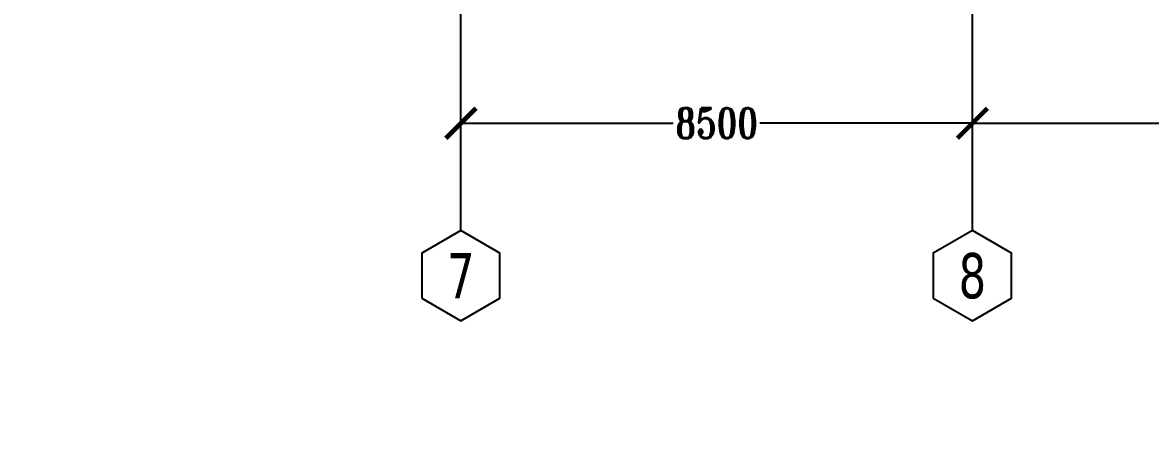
# Model space of a CAD drawing. Header units: millimetres. Extents: x -3255 to 78627, y -21906 to 33736.
# Drawn here: x -3255 to 15488, y -9450 to -2327 of the extents above; entities that cross this region are included whole.
import ezdxf
from ezdxf.enums import TextEntityAlignment as Align

# ---------------------------------------------------------------- set-up
doc = ezdxf.new("R2010")
doc.units = ezdxf.units.MM
doc.header["$LTSCALE"] = 0.9
for name, color, linetype in [('COTAS', 8, 'Continuous'), ('HCB-EJES', 1, 'Continuous'), ('HCB-ROTULOS', 2, 'Continuous')]:
    doc.layers.add(name, color=color, linetype=linetype)
doc.styles.add('CNI_COTAS', font='romans.shx', dxfattribs={"width": 0.8})
doc.styles.add('ROMANT', font='romant.shx', dxfattribs={"width": 0.8})
doc.styles.add('VERDANA', font='verdana.ttf')
doc.dimstyles.new('1.125', dxfattribs={"dimscale": 0, "dimtxt": 500, "dimasz": 500, "dimexe": 4, "dimexo": 4, "dimgap": 15, "dimtad": 0, "dimdec": 0, "dimzin": 4, "dimdsep": 46, "dimtxsty": 'ROMANT', "dimblk": 'ARCHTICK', "dimcen": -10, "dimclrd": 256, "dimclrt": 3, "dimadec": 0, "dimazin": 0, "dimtfac": 1, "dimtdec": 0, "dimtix": 1, "dimtmove": 0, "dimatfit": 0, "dimldrblk": 'OBLIQUE', "dimfxl": 0.05, "dimtolj": 1, "dimtzin": 0, "dimarcsym": 0})

# ---------------------------------------------------------------- blocks, each defined once
blk = doc.blocks.new('_ArchTick')
at = {"color": 0, "linetype": 'ByBlock', "const_width": 0.15}
blk.add_lwpolyline([(-0.5, -0.5), (0.5, 0.5)], dxfattribs=at)
blk = doc.blocks.new('*D633')
at = {"layer": 'COTAS', "color": 0, "lineweight": -2, "transparency": 16777216}
for p, q in [((4029, -5776), (4029, -3996)), ((12529, -5776), (12529, -3996))]:
    blk.add_line(p, q, dxfattribs=at)
at = {"layer": 'COTAS', "lineweight": -2, "transparency": 16777216}
for p, q in [((4029, -4000), (7559, -4000)), ((12529, -4000), (8998, -4000))]:
    blk.add_line(p, q, dxfattribs=at)
at = {"layer": 'Defpoints', "color": 0, "transparency": 16777216}
for p in [(4029, -4000), (4029, -5780), (12529, -5780)]:
    blk.add_point(p, dxfattribs=at)
at = {"layer": 'COTAS', "lineweight": -2, "transparency": 16777216, "xscale": 500, "yscale": 500, "zscale": 500, "rotation": 180}
blk.add_blockref('_ArchTick', (4029, -4000), dxfattribs=at)
at = {"layer": 'COTAS', "lineweight": -2, "transparency": 16777216, "xscale": 500, "yscale": 500, "zscale": 500}
blk.add_blockref('_ArchTick', (12529, -4000), dxfattribs=at)
at = {"layer": 'COTAS', "color": 3, "transparency": 16777216, "insert": (8279, -4000), "char_height": 500, "attachment_point": 5, "style": 'ROMANT'}
blk.add_mtext('\\A1;8500', dxfattribs=at)
blk = doc.blocks.new('_Oblique')
at = {"color": 0, "linetype": 'ByBlock', "lineweight": -2}
blk.add_line((-0.5, -0.5), (0.5, 0.5), dxfattribs=at)
blk = doc.blocks.new('*D634')
at = {"layer": 'COTAS', "color": 0, "lineweight": -2, "transparency": 16777216}
for p, q in [((12529, -5776), (12529, -3996)), ((21029, -5776), (21029, -3996))]:
    blk.add_line(p, q, dxfattribs=at)
at = {"layer": 'COTAS', "lineweight": -2, "transparency": 16777216}
for p, q in [((12529, -4000), (16059, -4000)), ((21029, -4000), (17498, -4000))]:
    blk.add_line(p, q, dxfattribs=at)
at = {"layer": 'Defpoints', "color": 0, "transparency": 16777216}
for p in [(12529, -4000), (12529, -5780), (21029, -5780)]:
    blk.add_point(p, dxfattribs=at)
at = {"layer": 'COTAS', "lineweight": -2, "transparency": 16777216, "xscale": 500, "yscale": 500, "zscale": 500, "rotation": 180}
blk.add_blockref('_ArchTick', (12529, -4000), dxfattribs=at)
at = {"layer": 'COTAS', "lineweight": -2, "transparency": 16777216, "xscale": 500, "yscale": 500, "zscale": 500}
blk.add_blockref('_ArchTick', (21029, -4000), dxfattribs=at)
at = {"layer": 'COTAS', "color": 3, "transparency": 16777216, "insert": (16779, -4000), "char_height": 500, "attachment_point": 5, "style": 'ROMANT'}
blk.add_mtext('\\A1;8500', dxfattribs=at)

msp = doc.modelspace()

# ---------------------------------------------------------------- linework, layer by layer
at = {"layer": 'HCB-EJES'}
for p, q in [((4028.7, -5780.2), (4028.7, 31280.5)), ((12528.7, -5780.2), (12528.7, 31280.5))]:
    msp.add_line(p, q, dxfattribs=at)
at = {"layer": 'HCB-ROTULOS'}
for points in [[(3379.2, -6905.2), (4028.7, -7280.2), (4678.2, -6905.2), (4678.2, -6155.2), (4028.7, -5780.2), (3379.2, -6155.2)], [(11879.2, -6905.2), (12528.7, -7280.2), (13178.2, -6905.2), (13178.2, -6155.2), (12528.7, -5780.2), (11879.2, -6155.2)]]:
    msp.add_lwpolyline(points, close=True, dxfattribs=at)

# ---------------------------------------------------------------- texts
at = {"layer": 'COTAS', "color": 3, "char_height": 30, "attachment_point": 1, "style": 'CNI_COTAS'}
for insert in [(5434.7, -9350.8), (-3255.4, -9450.1)]:
    msp.add_mtext('\\P ', dxfattribs=dict(at, insert=insert))
at = {"layer": 'HCB-ROTULOS', "color": 4, "style": 'VERDANA', "width": 0.7}
for s, p in [('7', (4028.7, -6530.2)), ('8', (12528.7, -6530.2))]:
    msp.add_text(s, height=750, dxfattribs=at).set_placement(p, align=Align.MIDDLE_CENTER)

# ---------------------------------------------------------------- dimensions: what is measured, and where the dimension line sits
at = {"layer": 'COTAS'}
for base, p1, p2, picture, middle in [((4028.7, -4000), (12528.7, -5780.2), (4028.7, -5780.2), '*D633', (8278.7, -4000)), ((12528.7, -4000), (21028.7, -5780.2), (12528.7, -5780.2), '*D634', (16778.7, -4000))]:
    dim = msp.add_linear_dim(base=base, p1=p1, p2=p2, dimstyle='1.125', override={"dimscale": 1}, dxfattribs=at)
    dim.commit()
    dim.dimension.update_dxf_attribs({"geometry": picture, "text_midpoint": middle})

doc.saveas('drawing.dxf')
